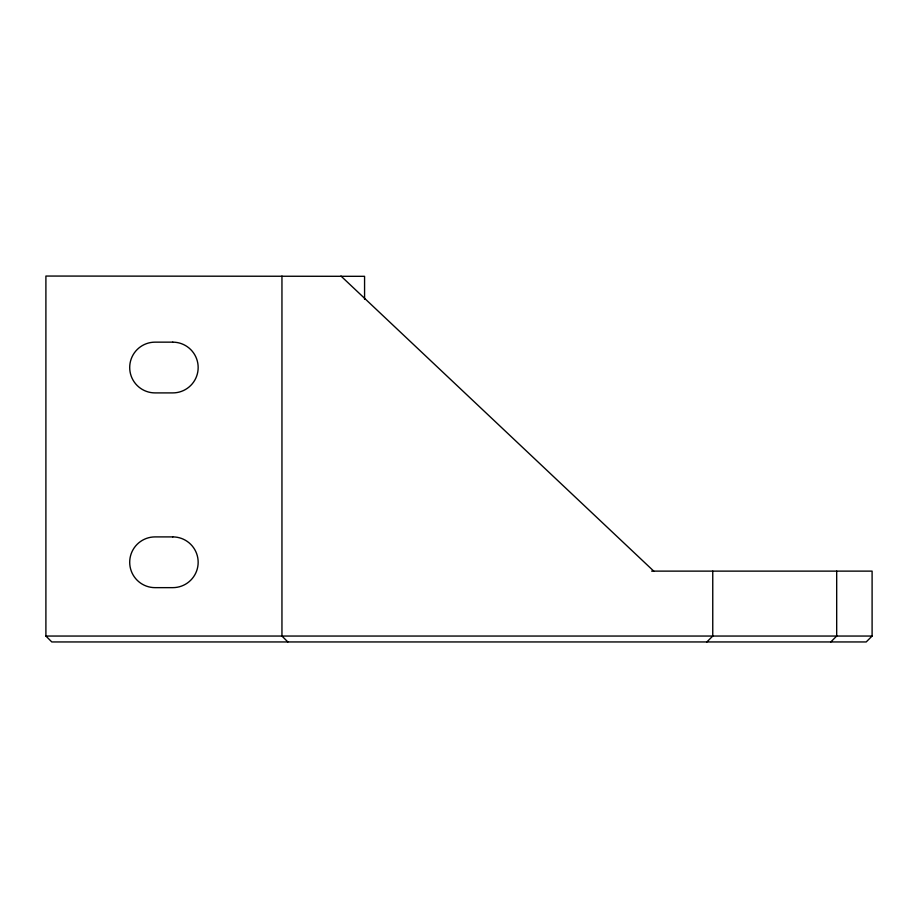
<?xml version="1.0" encoding="UTF-8"?>
<svg xmlns="http://www.w3.org/2000/svg" width="918" height="918" viewBox="0 0 918 918"><rect width="100%" height="100%" fill="white"/><g stroke="black" fill="none" stroke-linecap="round" stroke-linejoin="round"><path stroke-width="1.38" d="M706.86 641.946L712.758 636.048L712.758 571.122M830.79 641.946L836.688 636.048L836.688 571.122M651.631 571.122L872.1 571.122L872.1 636.048L866.202 641.946L51.798 641.946L45.9 636.048L45.9 276.054L364.572 276.318L364.572 299.211M45.9 636.048L872.1 636.048M340.968 276.054L653.742 571.122M287.862 641.946L281.952 636.048L281.952 276.054M172.779 342.15L155.073 342.15A25.371 25.371 0 0 0 129.702 367.533A25.371 25.371 0 0 0 155.073 392.904L172.779 392.904A25.371 25.371 0 0 0 198.162 367.533A25.371 25.371 0 0 0 172.779 342.15M172.779 536.904L155.073 536.904A25.371 25.371 0 0 0 129.702 562.275A25.371 25.371 0 0 0 155.073 587.646L172.779 587.646A25.371 25.371 0 0 0 198.162 562.275A25.371 25.371 0 0 0 172.779 536.904"/></g></svg>
